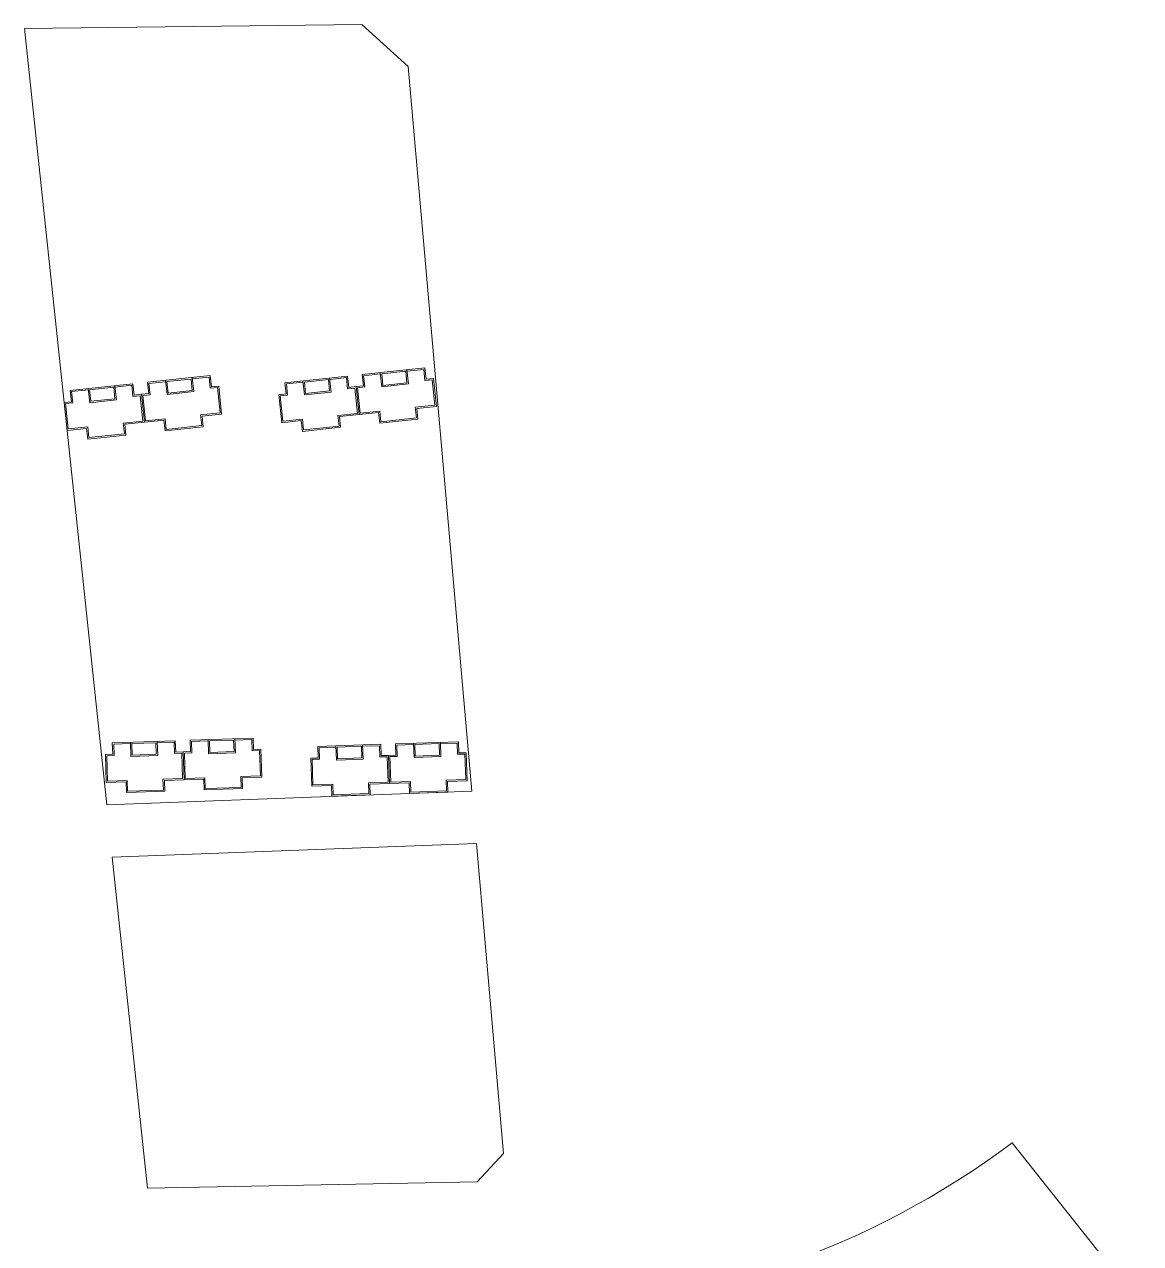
# Model space of a CAD drawing. Extents: x 208319 to 271319, y 1003 to 45500.
# Drawn here: x 218067 to 223166, y 7817 to 13389 of the extents above; entities that cross this region are included whole.
import ezdxf

# ---------------------------------------------------------------- set-up
doc = ezdxf.new("R2010")
doc.units = 0
doc.header["$LTSCALE"] = 1000
doc.header["$MEASUREMENT"] = 0
doc.layers.add('140', color=2, linetype='Continuous', lineweight=5)

msp = doc.modelspace()

# ---------------------------------------------------------------- linework, layer by layer
at = {"layer": '140', "color": 7}
for p, q in [((219608.2, 13388.6), (218067.1, 13370.1)), ((219820.2, 13196.8), (219608.2, 13388.6)), ((218067.1, 13370.1), (218443.1, 9822.7)), ((220110.7, 9884.1), (219820.2, 13196.8)), ((219896.7, 11818.6), (219610.3, 11788.2)), ((219902.1, 11767.3), (219896.7, 11818.6)), ((218915.9, 11783.3), (218629.5, 11753)), ((218718.6, 11697.3), (218711.8, 11761.7)), ((218718.4, 11756.4), (218828.2, 11768)), ((218828.2, 11768), (218828.2, 11768)), ((218828.2, 11768), (218833.8, 11715.5)), ((218833.5, 11774.6), (218840.4, 11710.2)), ((218910.5, 11776.7), (218834.2, 11768.7)), ((218916, 11725.4), (218910.5, 11776.7)), ((218921.3, 11732), (218915.9, 11783.3)), ((219257.1, 11750.8), (219543.5, 11781.1)), ((219339.4, 11759.5), (219346.2, 11695.1)), ((219455.8, 11765.8), (219346, 11754.2)), ((219461.3, 11713.3), (219455.8, 11765.8)), ((219467.9, 11708), (219461.1, 11772.4)), ((219461.7, 11766.4), (219538.1, 11774.5)), ((219538.1, 11774.5), (219543.6, 11723.2)), ((219543.5, 11781.1), (219548.9, 11729.8)), ((219610.3, 11788.2), (219615.7, 11736.9)), ((219693.3, 11791), (219616.9, 11782.9)), ((219616.9, 11782.9), (219622.3, 11731.6)), ((219699.4, 11732.5), (219692.6, 11796.9)), ((219699.2, 11791.6), (219809, 11803.3)), ((219704.8, 11739.1), (219699.2, 11791.6)), ((219809, 11803.3), (219809, 11803.3)), ((219809, 11803.3), (219814.6, 11750.7)), ((219814.3, 11809.9), (219821.2, 11745.4)), ((219891.3, 11812), (219815, 11803.9)), ((219896.8, 11760.7), (219891.3, 11812)), ((219930.2, 11764.2), (219896.8, 11760.7)), ((219935.5, 11770.8), (219902.1, 11767.3)), ((219942.5, 11648.5), (219930.2, 11764.2)), ((219949.1, 11643.1), (219935.5, 11770.8)), ((218276.2, 11715.5), (218562.6, 11745.9)), ((218281.7, 11664.2), (218276.2, 11715.5)), ((218282.8, 11710.2), (218359.2, 11718.3)), ((218288.3, 11658.9), (218282.8, 11710.2)), ((218358.6, 11724.3), (218365.4, 11659.8)), ((218475, 11730.6), (218365.2, 11718.9)), ((218365.2, 11718.9), (218365.2, 11718.9)), ((218365.2, 11718.9), (218370.7, 11666.4)), ((218480.5, 11678.1), (218475, 11730.6)), ((218487.1, 11672.7), (218480.3, 11737.2)), ((218480.9, 11731.2), (218557.3, 11739.3)), ((218557.3, 11739.3), (218562.7, 11688)), ((218562.6, 11745.9), (218568.1, 11694.6)), ((218634.9, 11701.7), (218601.5, 11698.1)), ((218629.5, 11753), (218634.9, 11701.7)), ((218712.4, 11755.7), (218636.1, 11747.7)), ((218636.1, 11747.7), (218641.5, 11696.3)), ((218724, 11703.9), (218718.4, 11756.4)), ((218840.4, 11710.2), (218718.6, 11697.3)), ((218833.8, 11715.5), (218724, 11703.9)), ((218949.4, 11729), (218916, 11725.4)), ((218954.7, 11735.6), (218921.3, 11732)), ((218961.6, 11613.2), (218949.4, 11729)), ((218968.2, 11607.9), (218954.7, 11735.6)), ((219262.5, 11699.5), (219257.1, 11750.8)), ((219263.7, 11745.4), (219340, 11753.5)), ((219269.1, 11694.1), (219263.7, 11745.4)), ((219346, 11754.2), (219346, 11754.2)), ((219346, 11754.2), (219351.6, 11701.7)), ((219346.2, 11695.1), (219467.9, 11708)), ((219351.6, 11701.7), (219461.3, 11713.3)), ((219543.6, 11723.2), (219577, 11726.8)), ((219548.9, 11729.8), (219582.3, 11733.4)), ((219577, 11726.8), (219589.2, 11611)), ((219615.7, 11736.9), (219582.3, 11733.4)), ((219582.3, 11733.4), (219595.8, 11605.7)), ((219582.3, 11733.4), (219595.8, 11605.7)), ((219622.3, 11731.6), (219588.9, 11728)), ((219588.9, 11728), (219601.2, 11612.3)), ((219821.2, 11745.4), (219699.4, 11732.5)), ((219814.6, 11750.7), (219704.8, 11739.1)), ((218248.3, 11660.7), (218281.7, 11664.2)), ((218261.8, 11533), (218248.3, 11660.7)), ((218254.9, 11655.4), (218288.3, 11658.9)), ((218267.1, 11539.6), (218254.9, 11655.4)), ((218365.4, 11659.8), (218487.1, 11672.7)), ((218370.7, 11666.4), (218480.5, 11678.1)), ((218562.7, 11688), (218596.2, 11691.5)), ((218568.1, 11694.6), (218601.5, 11698.1)), ((218596.2, 11691.5), (218608.4, 11575.8)), ((218601.5, 11698.1), (218615, 11570.4)), ((218601.5, 11698.1), (218615, 11570.4)), ((218641.5, 11696.3), (218608.1, 11692.8)), ((218608.1, 11692.8), (218620.4, 11577)), ((219229.1, 11695.9), (219262.5, 11699.5)), ((219242.6, 11568.2), (219229.1, 11695.9)), ((219235.7, 11690.6), (219269.1, 11694.1)), ((219248, 11574.8), (219235.7, 11690.6)), ((219852.9, 11639), (219942.5, 11648.5)), ((218872.1, 11603.7), (218961.6, 11613.2)), ((218877.5, 11554.8), (218872.1, 11603.7)), ((218878.7, 11598.4), (218968.2, 11607.9)), ((218884.1, 11549.5), (218878.7, 11598.4)), ((219589.2, 11611), (219499.7, 11601.5)), ((219499.7, 11601.5), (219505.1, 11552.6)), ((219595.8, 11605.7), (219506.3, 11596.2)), ((219506.3, 11596.2), (219511.7, 11547.3)), ((219595.8, 11605.7), (219685.3, 11615.2)), ((219601.2, 11612.3), (219690.7, 11621.8)), ((219685.3, 11615.2), (219690.4, 11566.2)), ((219690.7, 11621.8), (219695.7, 11572.8)), ((219695.7, 11572.8), (219858.3, 11590.1)), ((219858.3, 11590.1), (219852.9, 11639)), ((219859.6, 11633.6), (219949.1, 11643.1)), ((219864.9, 11584.7), (219859.6, 11633.6)), ((218351.3, 11542.5), (218261.8, 11533)), ((218356.7, 11549.1), (218267.1, 11539.6)), ((218356.3, 11493.6), (218351.3, 11542.5)), ((218361.7, 11500.2), (218356.7, 11549.1)), ((218608.4, 11575.8), (218518.9, 11566.3)), ((218518.9, 11566.3), (218524.3, 11517.4)), ((218615, 11570.4), (218525.5, 11561)), ((218525.5, 11561), (218530.9, 11512.1)), ((218615, 11570.4), (218704.5, 11579.9)), ((218620.4, 11577), (218709.9, 11586.5)), ((218704.5, 11579.9), (218709.5, 11531)), ((218709.5, 11531), (218884.1, 11549.5)), ((218709.9, 11586.5), (218714.9, 11537.6)), ((218714.9, 11537.6), (218877.5, 11554.8)), ((219332.1, 11577.7), (219242.6, 11568.2)), ((219337.5, 11584.3), (219248, 11574.8)), ((219337.1, 11528.8), (219332.1, 11577.7)), ((219511.7, 11547.3), (219337.1, 11528.8)), ((219342.5, 11535.4), (219337.5, 11584.3)), ((219505.1, 11552.6), (219342.5, 11535.4)), ((219690.4, 11566.2), (219864.9, 11584.7)), ((218530.9, 11512.1), (218356.3, 11493.6)), ((218524.3, 11517.4), (218361.7, 11500.2)), ((218756.6, 10114.7), (218468.7, 10104.8)), ((218468.7, 10104.8), (218470.5, 10053.3)), ((218551.7, 10101.7), (218474.9, 10099)), ((218474.9, 10099), (218476.7, 10047.5)), ((218553.7, 10042.9), (218551.5, 10107.7)), ((218557.7, 10101.9), (218668, 10105.7)), ((218559.5, 10049.1), (218557.7, 10101.9)), ((218668, 10105.7), (218668, 10105.7)), ((218668, 10105.7), (218669.8, 10052.9)), ((218673.8, 10111.9), (218676, 10047.1)), ((218750.8, 10108.5), (218674, 10105.9)), ((218752.6, 10056.9), (218750.8, 10108.5)), ((218758.3, 10063.1), (218756.6, 10114.7)), ((219111.6, 10126.9), (218823.7, 10117)), ((218823.7, 10117), (218825.5, 10065.4)), ((218906.7, 10113.8), (218829.9, 10111.2)), ((218829.9, 10111.2), (218831.7, 10059.6)), ((218908.7, 10055.1), (218906.5, 10119.8)), ((218912.7, 10114), (219023, 10117.8)), ((218914.5, 10061.3), (218912.7, 10114)), ((219023, 10117.8), (219023, 10117.8)), ((219023, 10117.8), (219024.8, 10065.1)), ((219028.8, 10124), (219031, 10059.3)), ((219105.8, 10120.7), (219029, 10118)), ((219107.5, 10069.1), (219105.8, 10120.7)), ((219113.3, 10075.3), (219111.6, 10126.9)), ((219695, 10098.5), (219407.1, 10088.6)), ((219407.1, 10088.6), (219408.9, 10037)), ((219490.1, 10085.4), (219413.3, 10082.8)), ((219492.1, 10026.7), (219489.9, 10091.4)), ((219496.1, 10085.6), (219606.4, 10089.4)), ((219497.9, 10032.9), (219496.1, 10085.6)), ((219606.4, 10089.4), (219606.4, 10089.4)), ((219606.4, 10089.4), (219608.2, 10036.7)), ((219612.2, 10095.6), (219614.4, 10030.9)), ((219689.2, 10092.3), (219612.4, 10089.6)), ((219691, 10040.7), (219689.2, 10092.3)), ((219696.7, 10046.9), (219695, 10098.5)), ((220050, 10110.6), (219762.1, 10100.8)), ((219762.1, 10100.8), (219763.9, 10049.2)), ((219845.1, 10097.6), (219768.3, 10095)), ((219768.3, 10095), (219770.1, 10043.4)), ((219847.1, 10038.8), (219844.9, 10103.6)), ((219851.1, 10097.8), (219961.4, 10101.6)), ((219852.9, 10045), (219851.1, 10097.8)), ((219961.4, 10101.6), (219961.4, 10101.6)), ((219961.4, 10101.6), (219963.2, 10048.8)), ((219967.2, 10107.8), (219969.4, 10043)), ((220044.2, 10104.4), (219967.4, 10101.8)), ((220045.9, 10052.9), (220044.2, 10104.4)), ((220051.7, 10059.1), (220050, 10110.6)), ((218470.5, 10053.3), (218436.9, 10052.1)), ((218436.9, 10052.1), (218441.3, 9923.8)), ((218476.7, 10047.5), (218443.1, 10046.3)), ((218443.1, 10046.3), (218447.1, 9930)), ((218676, 10047.1), (218553.7, 10042.9)), ((218669.8, 10052.9), (218559.5, 10049.1)), ((218786.1, 10058.1), (218752.6, 10056.9)), ((218791.9, 10064.3), (218758.3, 10063.1)), ((218790.1, 9941.7), (218786.1, 10058.1)), ((218825.5, 10065.4), (218791.9, 10064.3)), ((218796.3, 9936), (218791.9, 10064.3)), ((218791.9, 10064.3), (218796.3, 9936)), ((218831.7, 10059.6), (218798.1, 10058.5)), ((218798.1, 10058.5), (218802.1, 9942.2)), ((219031, 10059.3), (218908.7, 10055.1)), ((219024.8, 10065.1), (218914.5, 10061.3)), ((219141.1, 10070.3), (219107.5, 10069.1)), ((219146.9, 10076.5), (219113.3, 10075.3)), ((219145.1, 9953.9), (219141.1, 10070.3)), ((219151.3, 9948.1), (219146.9, 10076.5)), ((219408.9, 10037), (219375.3, 10035.9)), ((219375.3, 10035.9), (219379.7, 9907.5)), ((219415.1, 10031.2), (219381.5, 10030.1)), ((219381.5, 10030.1), (219385.5, 9913.7)), ((219413.3, 10082.8), (219415.1, 10031.2)), ((219614.4, 10030.9), (219492.1, 10026.7)), ((219608.2, 10036.7), (219497.9, 10032.9)), ((219724.5, 10041.8), (219691, 10040.7)), ((219730.3, 10048), (219696.7, 10046.9)), ((219728.5, 9925.5), (219724.5, 10041.8)), ((219763.9, 10049.2), (219730.3, 10048)), ((219734.7, 9919.7), (219730.3, 10048)), ((219730.3, 10048), (219734.7, 9919.7)), ((219770.1, 10043.4), (219736.5, 10042.3)), ((219736.5, 10042.3), (219740.5, 9925.9)), ((219969.4, 10043), (219847.1, 10038.8)), ((219963.2, 10048.8), (219852.9, 10045)), ((220079.5, 10054), (220045.9, 10052.9)), ((220085.3, 10060.2), (220051.7, 10059.1)), ((220083.5, 9937.7), (220079.5, 10054)), ((220089.7, 9931.9), (220085.3, 10060.2)), ((218441.3, 9923.8), (218531.3, 9926.9)), ((218447.1, 9930), (218537.1, 9933.1)), ((218531.3, 9926.9), (218532.8, 9877.7)), ((218537.1, 9933.1), (218538.6, 9883.9)), ((218700.2, 9938.7), (218790.1, 9941.7)), ((218702, 9889.5), (218700.2, 9938.7)), ((218706.4, 9932.9), (218796.3, 9936)), ((218708.2, 9883.7), (218706.4, 9932.9)), ((218796.3, 9936), (218886.3, 9939)), ((218802.1, 9942.2), (218892.1, 9945.2)), ((218886.3, 9939), (218887.8, 9889.9)), ((218892.1, 9945.2), (218893.6, 9896.1)), ((219055.1, 9950.8), (219145.1, 9953.9)), ((219057, 9901.7), (219055.1, 9950.8)), ((219061.4, 9945), (219151.3, 9948.1)), ((219063.2, 9895.9), (219061.4, 9945)), ((219638.6, 9922.4), (219728.5, 9925.5)), ((219640.4, 9873.3), (219638.6, 9922.4)), ((219644.8, 9916.6), (219734.7, 9919.7)), ((219734.7, 9919.7), (219824.7, 9922.8)), ((219740.5, 9925.9), (219830.5, 9929)), ((219824.7, 9922.8), (219826.2, 9873.6)), ((219830.5, 9929), (219832, 9879.8)), ((219993.5, 9934.6), (220083.5, 9937.7)), ((219995.4, 9885.4), (219993.5, 9934.6)), ((219999.8, 9928.8), (220089.7, 9931.9)), ((220001.6, 9879.7), (219999.8, 9928.8)), ((218443.1, 9822.7), (220110.7, 9884.1)), ((218532.8, 9877.7), (218708.2, 9883.7)), ((218538.6, 9883.9), (218702, 9889.5)), ((218887.8, 9889.9), (219063.2, 9895.9)), ((218893.6, 9896.1), (219057, 9901.7)), ((219379.7, 9907.5), (219469.7, 9910.6)), ((219385.5, 9913.7), (219475.5, 9916.8)), ((219469.7, 9910.6), (219471.2, 9861.5)), ((219471.2, 9861.5), (219646.6, 9867.5)), ((219475.5, 9916.8), (219477, 9867.7)), ((219477, 9867.7), (219640.4, 9873.3)), ((219646.6, 9867.5), (219644.8, 9916.6)), ((219826.2, 9873.6), (220001.6, 9879.7)), ((219832, 9879.8), (219995.4, 9885.4)), ((220131.7, 9644.7), (218468.4, 9583.4)), ((220255.9, 8228.1), (220131.7, 9644.7)), ((218468.4, 9583.4), (218628.9, 8069.4)), ((223166.2, 7539.2), (222579.1, 8276.8)), ((220136, 8099.6), (220255.9, 8228.1)), ((218628.9, 8069.4), (220136, 8099.6))]:
    msp.add_line(p, q, dxfattribs=at)
msp.add_ellipse((220234.2, 11415.6), major_axis=(-3918, 0.8), ratio=1, start_param=1.591972, end_param=2.212603, dxfattribs=at)

doc.saveas('drawing.dxf')
